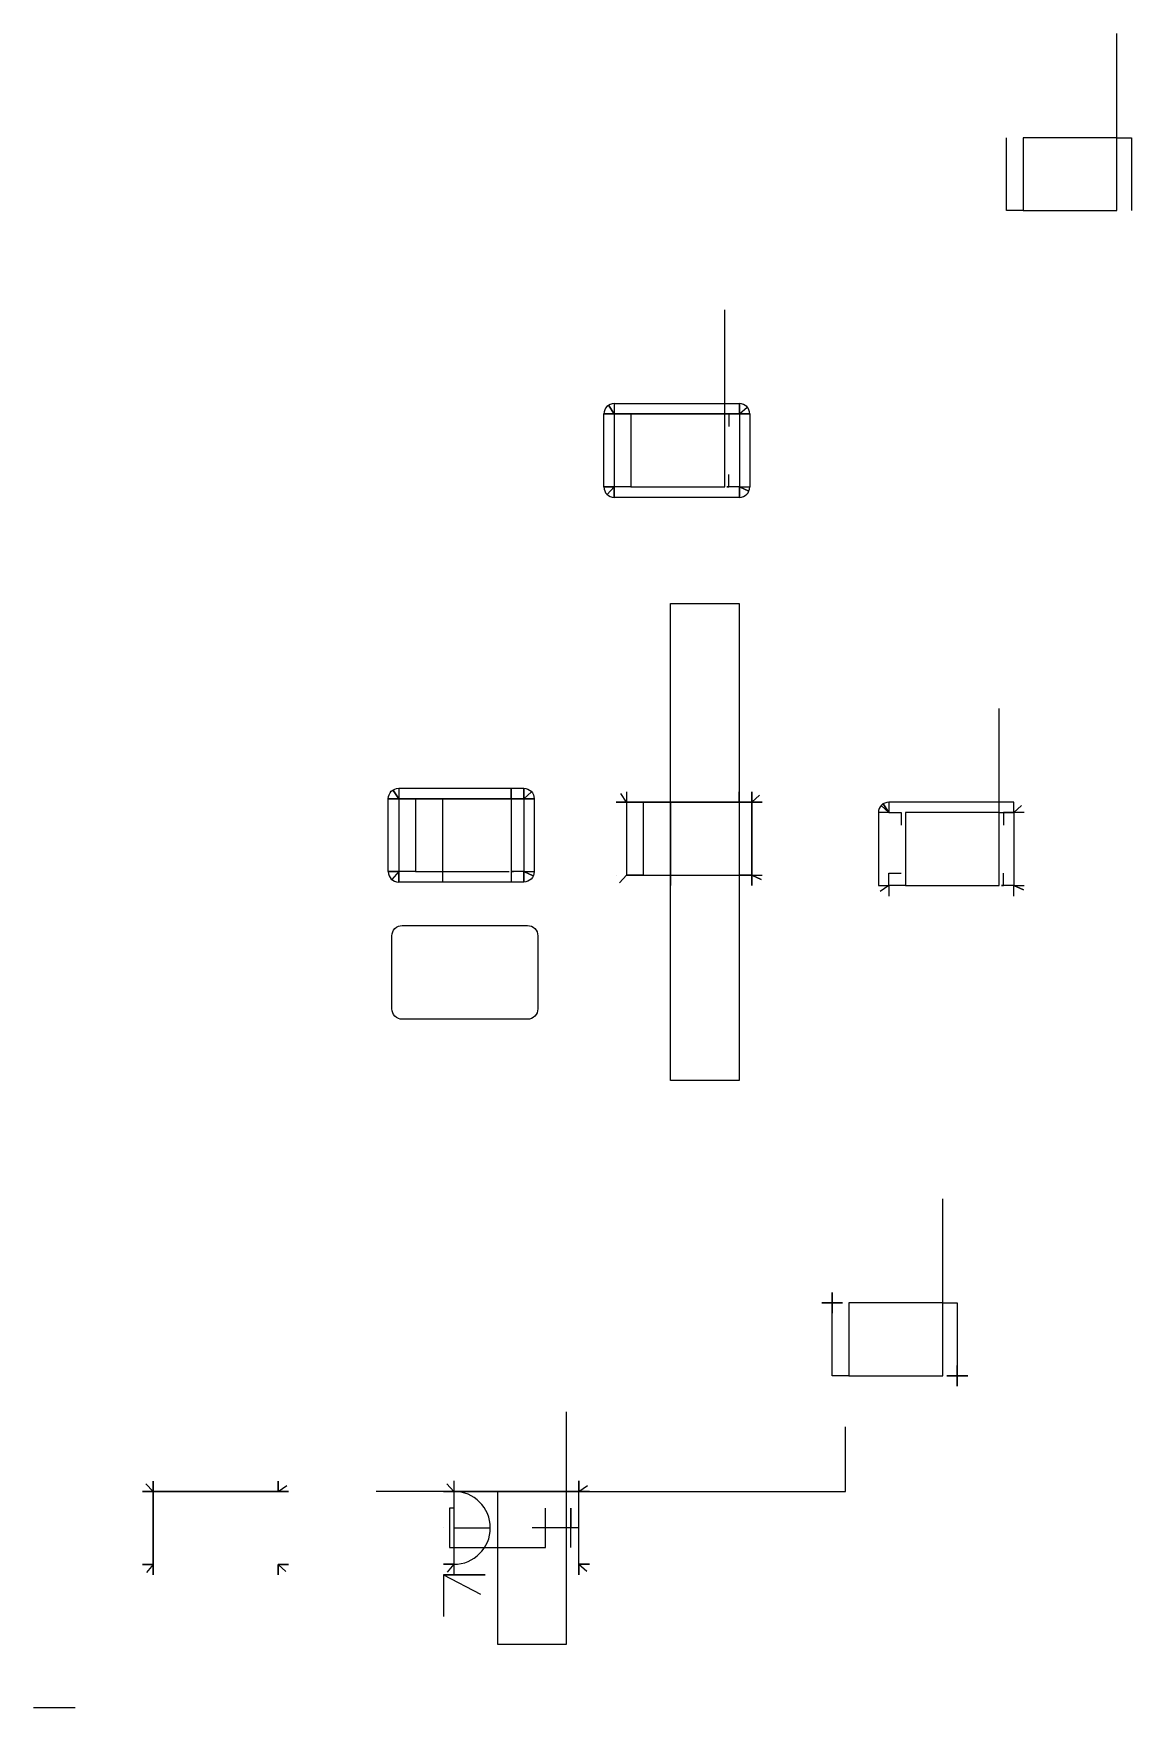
# Model space of a CAD drawing. Header units: inches. Extents: x -393 to 133, y -127 to 676.
import ezdxf

# ---------------------------------------------------------------- set-up
doc = ezdxf.new("R2010")
doc.units = ezdxf.units.IN
doc.header["$MEASUREMENT"] = 0
doc.layers.get('0').update_dxf_attribs({"true_color": 0xc2ced6})

msp = doc.modelspace()

# ---------------------------------------------------------------- linework, layer by layer
for p, q in [((126.43, 625.71), (126.43, 675.71)), ((73.43, 590.71), (73.43, 625.71)), ((126.43, 625.71), (81.43, 625.71)), ((81.43, 625.71), (81.43, 590.71)), ((126.43, 625.71), (133.43, 625.71)), ((133.43, 625.71), (133.43, 590.71)), ((81.43, 590.71), (73.43, 590.71)), ((81.43, 590.71), (126.43, 590.71)), ((-61.65, 493.17), (-61.65, 543.17)), ((-114.65, 498.17), (-114.65, 493.17)), ((-114.65, 498.17), (-54.65, 498.17)), ((-54.65, 493.17), (-54.65, 498.17)), ((-54.65, 498.17), (-54.65, 493.17)), ((-54.65, 498.17), (-54.65, 453.17)), ((-114.65, 493.17), (-119.65, 493.17)), ((-119.65, 458.17), (-119.65, 493.17)), ((-119.65, 493.17), (-49.65, 493.17)), ((-114.65, 493.17), (-117.38, 497.35)), ((-117.38, 497.35), (-114.65, 493.17)), ((-54.65, 493.17), (-114.65, 493.17)), ((-114.65, 493.17), (-114.65, 458.17)), ((-61.65, 493.17), (-106.65, 493.17)), ((-106.65, 493.17), (-106.65, 458.17)), ((-61.65, 493.17), (-54.65, 493.17)), ((-59.65, 493.17, 0.1), (-59.65, 487.17, 0.1)), ((-54.65, 493.17), (-50.9, 496.48)), ((-54.65, 493.17), (-54.65, 458.17)), ((-49.65, 493.17), (-54.65, 493.17)), ((-49.65, 493.17), (-54.65, 493.17)), ((-49.65, 493.17), (-49.65, 458.17)), ((-119.65, 458.17), (-119.65, 458.17)), ((-114.65, 458.17), (-119.65, 458.17)), ((-119.65, 458.17), (-114.65, 458.17)), ((-114.65, 458.17), (-119.65, 458.17)), ((-114.65, 458.17), (-118.01, 454.47)), ((-106.65, 458.17), (-114.65, 458.17)), ((-114.65, 458.17), (-114.65, 453.17)), ((-114.65, 453.17), (-114.65, 458.17)), ((-106.65, 458.17), (-61.65, 458.17)), ((-54.65, 453.17), (-54.65, 458.17)), ((-54.65, 458.17), (-50.07, 456.16)), ((-50.07, 456.16), (-54.65, 458.17)), ((-54.65, 458.17), (-49.65, 458.17)), ((-54.65, 453.17), (-114.65, 453.17)), ((-87.75, 173.47), (-87.75, 402.28)), ((70, 301.92), (70, 351.92)), ((-218.07, 313.61), (-218.07, 308.61)), ((-164.07, 308.61), (-164.07, 313.61)), ((-164.07, 313.61), (-164.07, 268.61)), ((-158.07, 308.61), (-158.07, 313.61)), ((-158.07, 313.61), (-158.07, 308.61)), ((-158.07, 313.61), (-158.07, 268.61)), ((-218.07, 308.61), (-223.07, 308.61)), ((-223.07, 308.61), (-153.07, 308.61)), ((-223.07, 308.61), (-198.07, 308.61)), ((-223.07, 308.61), (-197.07, 308.61)), ((-218.07, 308.61), (-220.8, 312.8)), ((-220.8, 312.8), (-218.07, 308.61)), ((-158.07, 308.61), (-218.07, 308.61)), ((-218.07, 308.61), (-218.07, 273.61)), ((-165.07, 308.61), (-210.07, 308.61)), ((-210.07, 308.61), (-210.07, 273.61)), ((-197.07, 308.61), (-197.07, 268.61)), ((-165.07, 308.61), (-158.07, 308.61)), ((-153.07, 308.61), (-164.07, 308.61)), ((-158.07, 308.61), (-154.32, 311.92)), ((-158.07, 308.61), (-158.07, 273.61)), ((-153.07, 308.61), (-158.07, 308.61)), ((-153.07, 308.61), (-158.07, 308.61)), ((-108.75, 306.91), (-113.75, 306.91)), ((-113.75, 306.91), (-43.75, 306.91)), ((-113.75, 306.91), (-88.75, 306.91)), ((-113.75, 306.91), (-87.75, 306.91)), ((-108.75, 306.91), (-111.48, 311.1)), ((-108.75, 311.91), (-108.75, 306.91)), ((-48.75, 306.91), (-108.75, 306.91)), ((-108.75, 306.91), (-108.75, 271.91)), ((-108.75, 306.91), (-48.75, 306.91)), ((-55.75, 306.91), (-100.75, 306.91)), ((-100.75, 306.91), (-100.75, 271.91)), ((-87.75, 306.91), (-87.75, 266.91)), ((-55.75, 306.91), (-48.75, 306.91)), ((-54.75, 306.91), (-54.75, 311.91)), ((-54.75, 311.91), (-54.75, 266.91)), ((-43.75, 306.91), (-54.75, 306.91)), ((-48.75, 306.91), (-48.75, 311.91)), ((-48.75, 311.91), (-48.75, 306.91)), ((-48.75, 311.91), (-48.75, 266.91)), ((-48.75, 306.91), (-45.01, 310.22)), ((-48.75, 306.91), (-48.75, 271.91)), ((-43.75, 306.91), (-48.75, 306.91)), ((-43.75, 306.91), (-48.75, 306.91)), ((17, 301.92, 0.1), (13.35, 305.34, 0.1)), ((13.35, 305.34, 0.1), (17, 301.92, 0.1)), ((17, 301.92), (14.27, 306.11)), ((14.27, 306.11), (17, 301.92)), ((77, 306.92, 0.1), (17, 306.92, 0.1)), ((17, 306.92, 0.1), (17, 301.92, 0.1)), ((17, 306.92), (17, 301.92)), ((77, 301.92, 0.1), (77, 306.92, 0.1)), ((77, 301.92), (77, 306.92)), ((77, 301.92), (80.63, 305.36)), ((80.63, 305.36), (77, 301.92)), ((17, 301.92, 0.1), (12, 301.92, 0.1)), ((12, 301.92, 0.1), (12, 266.92, 0.1)), ((17, 301.92), (12, 301.92)), ((17, 301.92, 0.1), (23, 301.92, 0.1)), ((23, 301.92, 0.1), (23, 295.92, 0.1)), ((70, 301.92), (25, 301.92)), ((25, 301.92), (25, 266.92)), ((70, 301.92), (77, 301.92)), ((77, 301.92, 0.1), (72, 301.92, 0.1)), ((72, 301.92, 0.1), (72, 295.92, 0.1)), ((77, 301.92), (77, 266.92)), ((82, 301.92), (77, 301.92)), ((82, 301.92), (77, 301.92)), ((-223.07, 273.61), (-223.07, 273.61)), ((-218.07, 273.61), (-223.07, 273.61)), ((-223.07, 273.61), (-218.07, 273.61)), ((-218.07, 273.61), (-223.07, 273.61)), ((-218.07, 273.61), (-221.43, 269.91)), ((-210.07, 273.61), (-218.07, 273.61)), ((-218.07, 273.61), (-218.07, 268.61)), ((-218.07, 268.61), (-218.07, 273.61)), ((-210.07, 273.61), (-165.07, 273.61)), ((-158.07, 268.61), (-158.07, 273.61)), ((-158.07, 273.61), (-153.49, 271.6)), ((-153.49, 271.6), (-158.07, 273.61)), ((-158.07, 273.61), (-153.07, 273.61)), ((-113.75, 271.91), (-113.75, 271.91)), ((-108.75, 271.91), (-112.08, 268.18)), ((-100.75, 271.91), (-108.75, 271.91)), ((-100.75, 271.91), (-55.75, 271.91)), ((-54.75, 266.91), (-54.75, 173.47)), ((-48.75, 266.91), (-48.75, 271.91)), ((-48.75, 271.91), (-44.17, 269.91)), ((-44.17, 269.91), (-48.75, 271.91)), ((-48.75, 271.91), (-43.75, 271.91)), ((12, 266.92, 0.1), (17, 266.92, 0.1)), ((12, 266.92), (12, 266.92)), ((17, 266.92, 0.1), (12.91, 264.04, 0.04)), ((17, 266.92, 0.1), (17, 272.92, 0.1)), ((17, 272.92, 0.1), (23, 272.92, 0.1)), ((25, 266.92), (17, 266.92)), ((17, 266.92), (17, 261.92)), ((25, 266.92), (70, 266.92)), ((77, 261.92), (77, 266.92)), ((77, 266.92), (81.58, 264.92)), ((81.58, 264.92), (77, 266.92)), ((77, 266.92), (82, 266.92)), ((-54.75, 173.47), (-87.75, 173.47)), ((42.86, 66.72), (42.86, 116.72)), ((-10.14, 31.72), (-10.14, 66.72)), ((42.86, 66.72), (-2.14, 66.72)), ((-2.14, 66.72), (-2.14, 31.72)), ((42.86, 31.72), (42.86, 66.72)), ((42.86, 66.72), (49.86, 66.72)), ((49.86, 66.72), (49.86, 31.72)), ((-2.14, 31.72), (-10.14, 31.72)), ((-2.14, 31.72), (42.86, 31.72)), ((-137.62, -97.05), (-137.62, 14.44)), ((-3.72, -23.7), (-3.72, 7.21)), ((-335.88, -23.77), (-340.88, -23.77)), ((-340.88, -23.77), (-270.88, -23.77)), ((-335.88, -23.77), (-339.29, -20.12)), ((-335.88, -63.77), (-335.88, -18.77)), ((-335.88, -18.77), (-335.88, -58.77)), ((-275.88, -23.77), (-335.88, -23.77)), ((-335.88, -23.77), (-335.88, -58.77)), ((-275.88, -23.77), (-275.88, -18.77)), ((-275.88, -18.77), (-275.88, -23.77)), ((-275.88, -23.77), (-271.74, -20.96)), ((-270.88, -23.77), (-275.88, -23.77)), ((-196.62, -23.7), (-228.94, -23.7)), ((-191.62, -23.7), (-196.62, -23.7)), ((-196.62, -23.7), (-126.62, -23.7)), ((-196.62, -23.7), (-170.62, -23.7)), ((-191.62, -23.7), (-195.03, -20.04)), ((-191.62, -18.7), (-191.62, -58.7)), ((-191.62, -18.7), (-191.62, -31.7)), ((-131.62, -23.7), (-191.62, -23.7)), ((-191.62, -23.7), (-191.62, -58.7)), ((-191.62, -23.7), (-191.62, -41.2)), ((-191.62, -23.7), (-191.62, -58.7)), ((-170.62, -23.7), (-170.62, -97.05)), ((-131.62, -23.7), (-131.62, -18.7)), ((-131.62, -18.7), (-131.62, -23.7)), ((-131.62, -63.7), (-131.62, -18.7)), ((-131.62, -23.7), (-127.48, -20.88)), ((-126.62, -23.7), (-131.62, -23.7)), ((-131.62, -23.7), (-3.72, -23.7)), ((-191.62, -31.7), (-193.62, -31.7)), ((-193.62, -31.7), (-193.62, -50.7)), ((-147.62, -50.7), (-147.62, -31.7)), ((-135.45, -50.7, 20), (-135.45, -31.7, 20)), ((-135.45, -31.7, 20), (-135.45, -41.2, 20)), ((-191.62, -41.2), (-174.12, -41.2)), ((-131.62, -41.2), (-154.12, -41.2)), ((-131.62, -41.2), (-149.12, -41.2)), ((-135.45, -41.2, 20), (-135.45, -41.2, 17)), ((-131.62, -58.7), (-131.62, -41.2)), ((-193.62, -50.7), (-147.62, -50.7)), ((-135.45, -50.7, 17), (-135.45, -50.7, 20)), ((-335.88, -58.77), (-340.88, -58.77)), ((-340.88, -58.77), (-335.88, -58.77)), ((-335.88, -58.77), (-339.1, -62.59)), ((-335.88, -58.77), (-335.88, -63.77)), ((-275.88, -58.77), (-275.88, -63.77)), ((-275.88, -63.77), (-275.88, -58.77)), ((-275.88, -58.77), (-270.88, -58.77)), ((-270.88, -58.77), (-275.88, -58.77)), ((-275.88, -58.77), (-272.15, -62.1)), ((-191.62, -58.7), (-196.62, -58.7)), ((-196.62, -58.7), (-191.62, -58.7)), ((-196.62, -63.7, 20), (-196.62, -83.7, 20)), ((-196.62, -63.7, 20), (-178.9, -72.99, 20)), ((-191.62, -58.7), (-194.84, -62.52)), ((-191.62, -58.7), (-191.62, -63.7)), ((-131.62, -58.7), (-131.62, -63.7)), ((-131.62, -63.7), (-131.62, -58.7)), ((-131.62, -58.7), (-126.62, -58.7)), ((-126.62, -58.7), (-131.62, -58.7)), ((-131.62, -58.7), (-127.89, -62.03)), ((-170.62, -97.05), (-137.62, -97.05))]:
    msp.add_line(p, q)
at = {"extrusion": (-2.72577e-15, 0, -1)}
for p, q in [((-54.65, 458.17, 0.1), (-60.65, 458.17, 0.1)), ((-60.65, 458.17, 0.1), (-59.65, 458.17, 0.1)), ((-59.65, 458.17, 0.1), (-59.65, 464.17, 0.1)), ((-158.07, 273.61, 0.1), (-164.07, 273.61, 0.1)), ((-164.07, 273.61, 0.1), (-163.07, 273.61, 0.1)), ((-48.75, 271.91, 0.1), (-54.75, 271.91, 0.1)), ((-54.75, 271.91, 0.1), (-53.75, 271.91, 0.1)), ((77, 266.92, 0.1), (71, 266.92, 0.1)), ((71, 266.92, 0.1), (72, 266.92, 0.1)), ((72, 266.92, 0.1), (72, 272.92, 0.1))]:
    msp.add_line(p, q, dxfattribs=at)
at = {"extrusion": (-1, 4.06024e-15, 0)}
for p, q in [((-196.62, -41.2), (-196.62, -41.2, -6)), ((-196.62, -41.2, -6), (-196.62, -41.2, 20)), ((-196.62, -63.7, 20), (-176.62, -63.7, 20)), ((-176.62, -63.7, 20), (-196.62, -63.7, 20)), ((-196.62, -63.7, 20), (-196.62, -63.7)), ((-196.62, -63.7), (-196.62, -63.7, 20)), ((-393.23, -127.4, 40), (-373.23, -127.4, 40))]:
    msp.add_line(p, q, dxfattribs=at)
at = {"extrusion": (-2.72577e-15, 0, -1)}
for points in [[(-81.43, 590.71), (-126.43, 590.71), (-126.43, 625.71), (-81.43, 625.71)], [(106.65, 458.17), (61.65, 458.17), (61.65, 493.17), (106.65, 493.17)], [(-25, 266.92), (-70, 266.92), (-70, 301.92), (-25, 301.92)]]:
    msp.add_lwpolyline(points, close=True, dxfattribs=at)
for points in [[(-87.75, 402.28), (-54.75, 402.28), (-54.75, 173.47), (-87.75, 173.47)], [(-48.75, 306.91), (-108.75, 306.91), (-108.75, 271.91), (-48.75, 271.91)]]:
    msp.add_lwpolyline(points, close=True)
for points in [[(-223.07, 273.61), (-223.07, 308.61, -0.414214), (-218.07, 313.61), (-158.07, 313.61, -0.414214), (-153.07, 308.61), (-153.07, 273.61, -0.414214), (-158.07, 268.61), (-218.07, 268.61)], [(-221.32, 207.78), (-221.32, 242.78, -0.414214), (-216.32, 247.78), (-156.32, 247.78, -0.414214), (-151.32, 242.78), (-151.32, 207.78, -0.414214), (-156.32, 202.78), (-216.32, 202.78, -0.414214), (-221.32, 207.78)]]:
    msp.add_lwpolyline(points, format="xyb")
at = {"extrusion": (0, 1, -1.83697e-16)}
msp.add_circle((10.14, 0, 66.72), 5, dxfattribs=at)
at = {"extrusion": (1, 0, 3.36902e-15)}
msp.add_circle((66.72, 0, -10.14), 5, dxfattribs=at)
at = {"extrusion": (-1, 0, 2.72577e-15)}
msp.add_circle((-31.72, 0, -49.86), 5, dxfattribs=at)
at = {"extrusion": (0, 1, 7.04481e-16)}
msp.add_circle((-49.86, 0, 31.72), 5, dxfattribs=at)
for centre, radius, start, end in [((-114.65, 493.17), 5, 90, 180), ((-54.65, 493.17), 5, 0, 90), ((-114.65, 458.17), 5, 180, 270), ((-54.65, 458.17), 5, 270, 0), ((17, 301.92, 0.1), 5, 90, 180), ((-218.07, 273.61), 5, 180, 270), ((-191.62, -41.2), 17.5, 270, 90)]:
    msp.add_arc(centre, radius, start, end)

doc.saveas('drawing.dxf')
